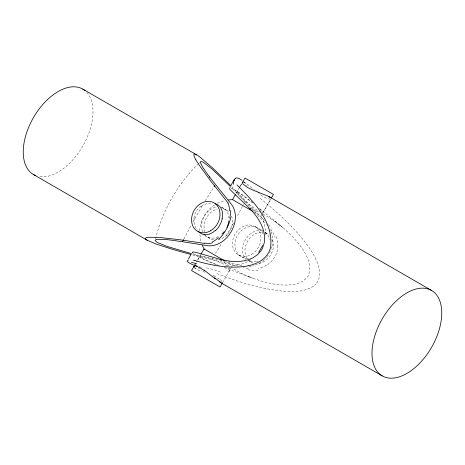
<?xml version="1.0" encoding="UTF-8"?>
<svg xmlns="http://www.w3.org/2000/svg" width="465" height="465" viewBox="0 0 465 465"><rect width="100%" height="100%" fill="white"/><g stroke="black" fill="none" stroke-linecap="round" stroke-linejoin="round"><path stroke-width="0.35" stroke-dasharray="2.33 1.74" d="M194.079 218.271C193.696 222.398 194.823 226.682 197.334 230.001M199.741 230.843C200.142 220.247 206.169 210.128 215.202 204.6M265.213 234.784C265.8 228.158 264.044 221.439 260.749 215.696M272.048 246.159C273.182 241.318 272.903 236.098 270.956 231.5M155.496 238.87L157.292 232.145C164.424 208.076 177.31 185.756 194.591 167.545L197.567 164.558M271.915 246.706L271.444 248.339M270.863 249.949L271.072 249.414M270.182 251.536L270.421 251.013M244.642 202.141L244.91 201.601L231.338 187.494M183.873 239.033L190.999 225.467M243.288 204.833L243.561 204.292M269.671 252.565L269.933 252.053M242.468 206.437L236.888 217.033M192.859 222.067L203.228 204.071M233.622 222.985L225.508 237.074M197.817 259.714L200.031 255.866M228.594 272.13L231.07 267.828M231.425 267.212L232.483 265.37L226.048 261.656M263.103 212.36L270.979 198.7M194.713 265.096L197.125 260.911M236.505 192.69L238.987 188.401M240.405 185.954L242.532 182.274M194.678 265.155L197.102 260.952M197.794 259.749L200.845 254.471M236.406 192.87L238.748 188.819M240.481 185.82L241.87 183.413M262.028 214.208L260.958 216.051L254.524 212.331M262.382 213.598L270.671 199.247M222.473 282.72L230.361 269.078M205.216 200.799L213.359 187.866M220.887 244.706L215.464 253.315M211.988 258.639L212.685 257.581M268.212 255.047L267.218 256.459M266.125 257.808L266.503 257.366M265.358 258.674L264.55 259.493M198.055 164.075L199.514 162.628M264.137 259.894L258.557 263.876L252.315 266.073M250.833 259.685C245.392 263.516 238.696 265.352 232.07 265.37M200.979 206.338L206.6 203.717L212.017 203.217M266.555 265.19L263.08 266.974L258.133 268.474M217.434 203.374L224.002 200.746M258.017 261.377L257.238 261.539M251.245 266.253L249.118 266.451M256.459 261.667L252.251 261.708L248.769 260.778M270.264 199.136C265.934 198.956 262.347 195.939 258.947 193.556M248.194 268.526L242.98 267.34M241.887 265.625L199.229 255.616M238.33 266.259L192.283 254.832M195.736 254.727L192.923 253.995M243.602 182.204L247.229 184.163L253.204 188.889M198.613 268.328L199.747 268.654M230.809 187.808L238.725 192.376L252.181 202.566M262.876 214.214C273.839 219.881 283.627 227.618 292.229 236.435A123.998 116.698 -60.1 0 1 294.682 239.051C300.774 245.846 306.458 253.437 309.016 262.324A29.022 27.319 -60 0 1 309.428 264.039L309.888 269.392L308.714 274.687A12.654 11.91 -60 0 1 307.132 277.419L303.128 281.087L298.257 283.359A29.586 27.848 -60 0 1 296.002 284.005C281.191 287.091 265.992 282.86 252.065 277.977M205.1 272.246L200.979 270.694M248.56 276.669L251.734 277.855M253.053 278.337L224.107 267.468M216.94 273.653C232.32 279.605 248.025 284.824 264.161 288.288C280.209 291.044 298.925 295.281 313.677 286.039A15.438 14.531 -60 0 0 315.712 284.196M217.347 264.876L217.882 265.085M252.146 209.331L259.365 212.459M250.426 277.355L241.201 273.251L232.047 268.072M216.277 264.457L200.897 257.97L192.958 253.39M262.76 231.082C248.903 226.862 235.964 249.083 246.142 259.208M212.767 275.199L214.214 275.844M243.765 182.053L245.537 183.076M221.491 207.157L226.484 210.041M254.96 226.484L262.853 231.041M264.94 232.244L267.433 233.686M204.426 235.278L210.041 238.516M238.516 254.96L246.002 259.278M248.502 260.72L250.995 262.161M194.457 267.485L196.213 268.503M228.96 266.05L222.415 261.22M265.126 232.448L268.119 235.621L270.27 240.161M259.435 208.436L276.931 222.799M221.259 260.284L221.834 260.755M278.779 224.322L282.47 227.379L275.082 221.27M260.249 198.357C277.582 212.412 294.403 227.484 307.644 245.555A106.706 100.428 -60 0 1 313.805 255.151C318.008 263.074 322.146 272.961 317.607 281.616A13.427 12.636 -60 0 1 315.706 284.196M254.442 189.923L254.762 190.185M253.506 189.139L253.814 189.394M220.445 279.535L222.532 281.993M246.456 185.117L247.31 185.936M231.698 186.477L264.608 220.625M268.479 224.764L271.496 228.024M244.91 201.601L254.349 211.703M254.739 212.121L266.259 224.467M270.275 230.036L270.514 230.518M276.437 236.609L277.628 241.643L277.838 245.555M200.752 241.015L199.712 233.372M243.056 181.141A23.39 6.353 53.5 0 1 246.154 183.849M259.115 193.19A24.738 2.122 44.5 0 1 256.023 190.168M206.588 267.875A24.75 8.079 14.1 0 1 220.985 272.362M201.409 267.503A23.436 4.511 10.6 0 1 198.334 266.637M199.828 270.7A15.833 2.953 14.4 0 1 194.044 267.294M213.72 275.978A15.624 3.854 20.1 0 1 219.713 279.424M260.807 212.424A16.513 1.755 38.7 0 1 244.16 200.188A16.513 1.755 38.7 0 1 237.609 192.254A16.513 1.755 38.7 0 1 252.954 202.914M259.97 209.221A16.513 1.755 38.7 0 1 262.702 212.732M230.39 268.578A16.513 1.755 21.3 0 1 225.362 267.735M219.096 265.73A16.513 1.755 21.3 0 1 200.438 257.255A16.513 1.755 21.3 0 1 210.471 258.796A16.513 1.755 21.3 0 1 229.722 267.369M265.184 232.703A16.438 13.421 -60 0 1 269.415 235.145M272.455 239.678A16.438 13.421 -60 0 1 258.697 263.516M253.251 263.144A16.438 13.421 -60 0 1 245.77 245.41A16.438 13.421 -60 0 1 262.58 232.215M222.968 208.744A16.438 13.421 -60 0 1 229.361 212.441M231.506 216.033A16.438 13.421 -60 0 1 217.742 239.87M213.557 239.812A16.438 13.421 -60 0 1 207.163 236.121M204.85 232.058A16.438 13.421 -60 0 1 217.318 208.994M86.862 92.419A49.319 28.475 -60 0 1 83.078 145.551A49.319 28.475 -60 0 1 39.054 176.555M277.954 245.555A23.39 23.209 -60 0 1 266.614 265.288M258.238 270.153A24.738 21.686 -33.5 0 1 247.717 269.659M270.624 229.187A24.744 18.716 80.6 0 1 275.042 237.319M199.165 255.558A123.998 19.088 17.2 0 1 195.678 254.669M193.952 218.259A15.833 15.188 -60 0 1 200.903 206.228M248.432 258.441A16.513 14.241 -60 0 1 234.988 245.816A16.513 14.241 -60 0 1 246.014 227.67A16.513 14.241 -60 0 1 263.271 234.017M221.369 207.32A16.513 12.631 -60 0 1 228.908 217.951M218.108 236.656A16.513 12.631 -60 0 1 205.141 235.459M202.635 231.808A16.513 12.631 -60 0 1 204.292 216.219A16.513 12.631 -60 0 1 216.957 206.983M251.507 254.407A16.438 13.421 -60 0 0 255.971 227.141A16.438 13.421 -60 0 0 232.733 240.614A16.438 13.421 -60 0 0 251.507 254.407"/><path stroke-width="0.7" d="M222.078 218.538C222.997 214.836 222.851 210.564 220.445 207.431A15.624 12.119 -31.9 0 0 214.993 203.606M229.803 218.015L230.64 213.522L230.692 210.349M235.156 178.612L234.343 179.56L234.319 180.716M191.51 253.623L168.411 246.839A29.022 4.481 17.2 0 1 166.726 246.264L157.862 242.689A12.654 1.953 17.2 0 1 156.287 241.783L155.112 240.568L155.577 239.824A29.586 4.569 17.2 0 1 156.153 239.62C164.953 238.603 173.811 240.69 182.53 241.713L182.797 241.178M262.731 245.381L258.773 252.239M183.065 240.643L183.605 239.568M235.348 194.713L232.517 199.63L252.85 211.366M188.476 258.912L191.185 254.221M230.652 185.861L234.465 179.252M194.329 265.753L191.557 270.56L220.015 286.986L222.439 282.784M201.2 253.861L204.042 248.949L224.374 260.691M239.44 187.616L240.138 186.419M242.213 182.815L244.985 178.014L273.443 194.44L271.362 198.044M214.057 186.802L214.754 185.738M218.416 237.592L214.94 240.515L212.209 242.108M215.19 230.466C212.302 233.261 208.21 235.331 204.106 234.488M188.499 259.987L187.54 260.603L187.168 261.789M248.153 265.8C256.041 264.172 264.085 260.394 268.27 253.175A13.427 8.492 -60 0 0 269.654 250.298A15.438 9.759 -60 0 0 270.473 247.752C274.269 222.322 253.454 201.421 236.929 184.907M242.945 182.123L242.405 182.728L243.265 184.239L247.531 187.488L252.635 189.97L268.59 196.387L431.537 290.462A49.319 28.475 -60 0 1 415.902 366.862A49.319 28.475 -60 0 1 373.186 342.199A49.319 28.475 -60 0 1 431.537 290.462M229.995 187.645C228.6 188.54 231.175 190.412 231.843 191.353C238.254 197.631 244.916 203.658 251.187 210.081C257.872 217.271 263.516 226.17 264.515 236.144A29.591 18.71 -60 0 1 264.62 238.15L264.207 242.997L262.568 248.031A12.654 7.998 -60 0 1 260.993 250.769L257.453 254.704L253.46 257.488A29.045 18.368 -60 0 1 252.117 258.185C245.782 261.225 238.562 261.9 231.634 261.353A124.021 78.387 -59.9 0 1 229.129 261.057M228.449 199.88L232.93 199.63M204.641 243.428L178.659 239.585L159.396 237.458L148.097 237.237L145.795 237.818L145.545 238.859A15.438 2.383 17.2 0 0 146.126 239.463A13.427 2.075 17.2 0 0 147.405 240.324L155.752 243.91L172.23 249.228A106.706 16.484 17.2 0 0 183.617 252.478L190.563 254.372M229.111 261.098L220.474 259.406L195.852 252.338L192.911 251.984L192.33 252.233L192.458 252.85M182.53 241.713L208.105 245.764C227.123 247.299 242.707 220.491 231.768 204.722L209.43 176.863M193.411 260.109L194.916 260.551M195.015 260.58C209.453 264.847 224.519 267.863 239.632 266.951A106.706 67.466 -60 0 0 248.147 265.823M249.507 208.349L249.839 208.465M197.799 266.457C196.881 266.183 194.039 265.015 194.079 266.712M250.17 208.587L250.501 208.709M230.437 185.21L212.743 168.092L200.305 157.35A15.438 2.383 42.8 0 0 198.508 156.042A13.427 2.075 42.8 0 0 196.712 154.886L194.608 154.025L193.806 154.438L194.167 156.472L195.835 159.809M82.787 89.111L196.712 154.886M33.463 174.538L147.411 240.324M219.468 281.924L382.213 375.889M268.787 196.497L270.595 197.828M204.106 270.014L215.19 278.895M220.119 259.331L220.689 259.807M230.309 186.453L213.336 170.237A29.591 4.569 42.8 0 0 211.546 168.667L204.013 162.767A12.654 1.953 42.8 0 0 202.432 161.855L200.793 161.442L200.38 162.215A29.045 4.487 42.8 0 0 200.444 162.651L202.641 167.156L207.948 174.875M228.135 203.042L210.662 180.955L199.096 165.011A106.706 16.478 42.8 0 1 195.817 159.791M202.223 245.299L204.251 249.304M235.139 178.595A23.39 6.353 53.5 0 1 241.847 180.234M197.061 266.242A23.436 4.511 10.6 0 1 187.866 261.882M191.382 262.434A24.732 6.516 29.7 0 1 196.619 263.783M233.726 184.303A24.744 8.725 16.4 0 1 234.098 180.641M193.893 266.805A15.833 2.953 14.4 0 1 193.911 266.666M198.259 267.038A15.624 3.854 39.9 0 1 204.245 270.502M221.212 282.365A15.833 2.273 43.2 0 1 214.539 277.756M35.782 175.648A49.319 28.475 -60 0 1 33.463 117.587A49.319 28.475 -60 0 1 84.903 90.565M212.371 242.794A24.75 18.036 82.6 0 1 204.67 243.056M230.634 217.742A23.436 12.602 -62.1 0 1 218.713 239.144M227.978 203.153A24.732 17.252 -42.8 0 1 229.396 210.726M209.802 177.124A124.021 19.094 42.8 0 1 208.308 175.136M204.106 234.534A15.624 12.241 -88.6 0 1 198.189 231.285M222.334 218.498A15.833 10.015 -61 0 1 215.336 230.843M228.815 220.991A16.513 12.631 -60 0 1 226.972 227.315M224.235 231.651A16.513 12.631 -60 0 1 221.939 234.046M210.558 230.762A16.438 13.421 -60 0 0 215.016 203.501A16.438 13.421 -60 0 0 191.783 216.969A16.438 13.421 -60 0 0 210.558 230.762"/></g></svg>
